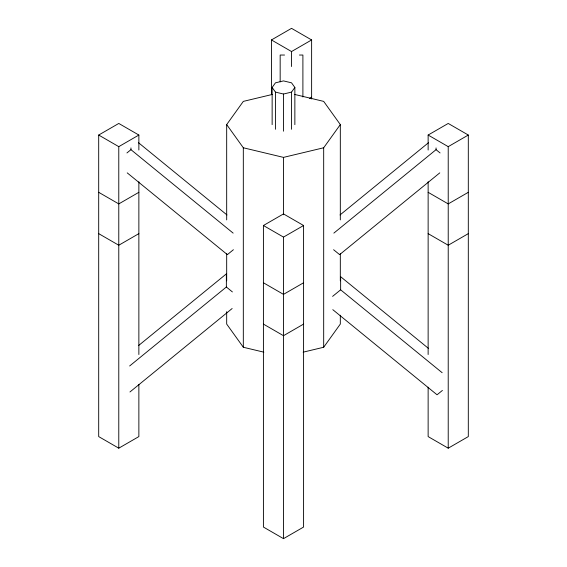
<?xml version="1.0" encoding="UTF-8"?>
<svg xmlns="http://www.w3.org/2000/svg" width="567" height="567" viewBox="0 0 567 567"><rect width="100%" height="100%" fill="white"/><g stroke="black" fill="none" stroke-linecap="round" stroke-linejoin="round"><path stroke-width="0.85" d="M226.68 219.911L226.68 124.584L243.321 101.387L272.387 94.434M272.139 124.648L272.139 87.467L275.463 82.832L283.5 80.904L291.537 82.832L294.861 87.467L294.861 124.648M291.537 129.283L291.537 92.109L294.861 87.467M303.161 352.164L323.679 347.259L323.679 147.774L340.32 124.584L323.679 101.387L294.613 94.434M323.679 347.259L340.32 324.062L340.32 315.238M126.93 152.948L130.949 149.674L130.949 147.923M233.398 249.721L227.374 254.64L127.228 172.871M138.561 345.572L226.361 273.889L226.361 287.008L129.645 365.977M340.023 214.957L428.503 142.707M129.942 391.981L232.144 308.526M333.85 233.122L436.051 149.674L436.051 147.923M439.772 172.871L339.626 254.64L333.602 249.721M332.602 296.385L340.639 289.822L340.639 276.703L428.439 348.386M442.416 390.422L437.058 394.795L332.801 309.66M138.865 384.532L138.865 436.59L118.779 448.185L98.693 436.59L98.693 135.045L118.779 123.45L138.865 135.045L138.865 150.028M271.444 94.569L271.444 39.945L291.537 28.35L311.623 39.945L311.623 98.97M98.693 135.045L118.779 146.647L138.865 135.045M271.444 39.945L291.537 51.547L311.623 39.945M138.865 192.312L118.779 203.907L98.693 192.312M309.391 98.502L311.623 97.212M138.865 233.639L118.779 245.235L98.693 233.639M263.414 225.51L283.5 213.915L303.586 225.51L303.586 527.055L283.5 538.65L263.414 527.055L263.414 225.51L283.5 237.105L303.586 225.51M428.135 150.028L428.135 135.045L448.221 123.45L468.307 135.045L468.307 436.59L448.221 448.185L428.135 436.59L428.135 387.176M428.135 135.045L448.221 146.647L468.307 135.045M303.586 282.77L283.5 294.372L263.414 282.77M468.307 192.312L448.221 203.907L428.135 192.312M303.586 324.097L283.5 335.699L263.414 324.097M468.307 233.639L448.221 245.235L428.135 233.639M272.139 87.467L275.463 92.109L283.5 94.03L291.537 92.109M226.68 124.584L243.321 147.774L283.5 157.385L323.679 147.774M284.542 55.034L280.169 55.034L280.169 81.91M299.404 55.034L302.898 55.034L302.898 96.971M226.68 311.708L226.68 324.062L243.321 347.259L263.839 352.164M436.051 149.674L440.07 152.948M340.639 289.822L442.154 372.71M138.497 142.707L226.977 214.957M130.949 149.674L233.15 233.122M226.361 287.008L232.392 291.927M448.221 146.647L448.221 448.185M428.135 181.738L428.135 354.531M340.32 124.584L340.32 219.911M340.32 253.449L340.32 280.814M291.537 51.547L291.537 66.523M283.5 94.03L283.5 131.204M283.5 157.385L283.5 214.758M283.5 237.105L283.5 538.65M275.463 92.109L275.463 129.283M243.321 147.774L243.321 347.259M226.68 253.449L226.68 280.814M138.865 181.738L138.865 354.531M118.779 146.647L118.779 448.185"/></g></svg>
